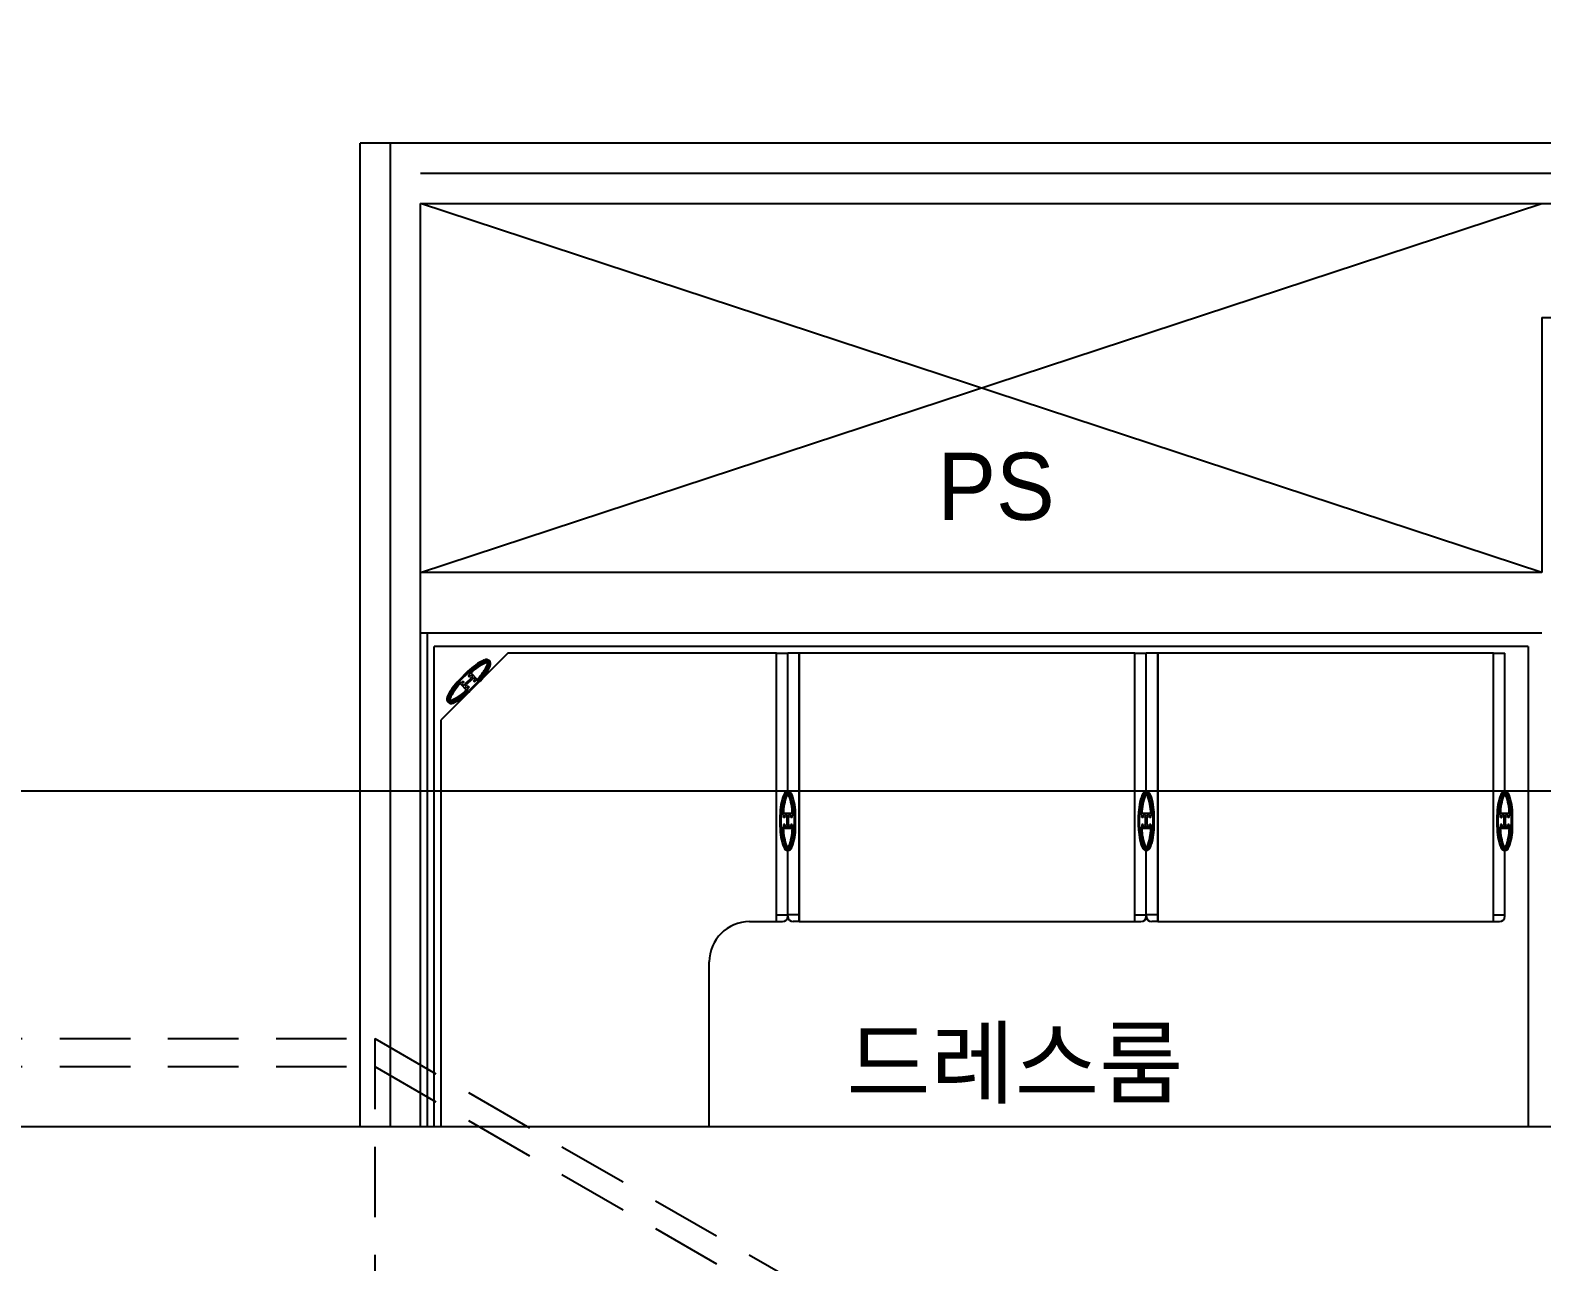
# Model space of a CAD drawing. Header units: millimetres. Extents: x 968909 to 1007504, y 395965 to 423289.
# Drawn here: x 978125 to 980376, y 403742 to 405577 of the extents above; entities that cross this region are included whole.
import ezdxf
from ezdxf.enums import TextEntityAlignment as Align

# ---------------------------------------------------------------- set-up
doc = ezdxf.new("R2010")
doc.units = ezdxf.units.MM
doc.header["$LTSCALE"] = 100
doc.linetypes.add('HID', pattern=[2.3, 1.5, -0.8])
doc.layers.add('l4', color=4, linetype='Continuous')
doc.styles.add('돋음', font='Dotum.ttf')

msp = doc.modelspace()

# ---------------------------------------------------------------- linework, layer by layer
at = {"linetype": 'HID', "ltscale": 0.7}
for p, q in [((976236.9, 404074.4, 54985.4), (978638, 404074.4, 54985.4)), ((978638, 404074.4, 54985.4), (978638, 401982.6, 54985.4)), ((978638, 404074.4, 54985.4), (980525.8, 402984.5, 54985.4)), ((976236.9, 404032.8, 54985.4), (978638, 404032.8, 54985.4)), ((978638, 404032.8, 54985.4), (980525.8, 402942.9, 54985.4))]:
    msp.add_line(p, q, dxfattribs=at)
at = {"elevation": 54985.4}
msp.add_lwpolyline([(968909, 404443.8), (981927.4, 404443.8), (981927.4, 395965.3), (968909, 395965.3)], close=True, dxfattribs=at)
at = {"layer": 'l4'}
for p, q in [((978616.3, 403942.8, 54985.4), (978616.3, 405408.7, 54985.4)), ((982106.3, 405408.7, 54985.4), (978616.3, 405408.7, 54985.4)), ((978661.3, 403942.8, 0), (978661.3, 405408.7, 0)), ((978706.3, 405363.7, 0), (982096.3, 405363.7, 0)), ((980376.3, 404768.7, 0), (978706.3, 405318.7, 0)), ((978706.3, 404768.7, 0), (980376.3, 405318.7, 0)), ((978706.3, 403942.8, 0), (978706.3, 405318.7, 0)), ((978706.3, 405318.7, 0), (982096.3, 405318.7, 0)), ((980376.3, 405148.7, 0), (981636.3, 405148.7, 0)), ((980376.3, 405148.7, 0), (980376.3, 404768.7, 0)), ((980376.3, 404768.7, 0), (978706.3, 404768.7, 0)), ((978706.3, 404678.7, 0), (978706.3, 404768.7, 0)), ((980376.3, 404678.7, 0), (978706.3, 404678.7, 0)), ((978716.3, 403942.8, 0), (978716.3, 404678.7, 0)), ((980356.3, 404658.7, 0), (978726.3, 404658.7, 0)), ((978726.3, 403942.8, 0), (978726.3, 404658.7, 0)), ((980356.3, 404658.7, 0), (980356.3, 403942.8, 0)), ((978836.3, 404648.7, 0), (978736.3, 404548.7, 0)), ((978808.7, 404637.3, 0), (978806.2, 404634.8, 0)), ((979236.3, 404648.7, 0), (978836.3, 404648.7, 0)), ((979236.3, 404648.7, 0), (979253.3, 404648.7, 0)), ((979236.3, 404248.7, 0), (979236.3, 404648.7, 0)), ((979236.3, 404248.7, 0), (979236.3, 404648.7, 0)), ((979253.3, 404440.7, 0), (979253.3, 404648.7, 0)), ((979270.3, 404648.7, 0), (979253.3, 404648.7, 0)), ((979253.3, 404440.7, 0), (979253.3, 404648.7, 0)), ((979770.3, 404648.7, 0), (979270.3, 404648.7, 0)), ((979270.3, 404648.7, 0), (979270.3, 404248.7, 0)), ((979270.3, 404248.7, 0), (979270.3, 404648.7, 0)), ((979770.3, 404248.7, 0), (979770.3, 404648.7, 0)), ((979770.3, 404648.7, 0), (979787.3, 404648.7, 0)), ((979770.3, 404248.7, 0), (979770.3, 404648.7, 0)), ((979787.3, 404440.7, 0), (979787.3, 404648.7, 0)), ((979804.3, 404648.7, 0), (979787.3, 404648.7, 0)), ((979787.3, 404440.7, 0), (979787.3, 404648.7, 0)), ((980304.3, 404648.7, 0), (979804.3, 404648.7, 0)), ((979804.3, 404648.7, 0), (979804.3, 404248.7, 0)), ((979804.3, 404248.7, 0), (979804.3, 404648.7, 0)), ((980304.3, 404248.7, 0), (980304.3, 404648.7, 0)), ((980304.3, 404648.7, 0), (980321.3, 404648.7, 0)), ((980304.3, 404248.7, 0), (980304.3, 404648.7, 0)), ((980321.3, 404440.7, 0), (980321.3, 404648.7, 0)), ((978776.3, 404621.2, 0), (978763.3, 404608.1, 0)), ((978777.4, 404620.1, 0), (978764.3, 404607.1, 0)), ((978781.1, 404611.1, 0), (978773.3, 404603.4, 0)), ((978782.5, 404609.7, 0), (978774.7, 404601.9, 0)), ((978777.2, 404615, 0), (978779.9, 404617.6, 0)), ((978777.2, 404615, 0), (978778.6, 404613.6, 0)), ((978779.9, 404617.6, 0), (978778.8, 404618.7, 0)), ((978778.8, 404618.7, 0), (978779.9, 404617.6, 0)), ((978780.7, 404611.5, 0), (978781.6, 404612.3, 0)), ((978780.7, 404611.5, 0), (978781.6, 404612.3, 0)), ((978780.7, 404611.5, 0), (978781.1, 404611.1, 0)), ((978780.7, 404611.5, 0), (978781.1, 404611.1, 0)), ((978781.1, 404619.3, 0), (978790.7, 404609.7, 0)), ((978781.3, 404616.2, 0), (978783.8, 404613.8, 0)), ((978781.6, 404612.3, 0), (978782, 404612, 0)), ((978781.6, 404612.3, 0), (978781.9, 404612, 0)), ((978782, 404612, 0), (978783.8, 404613.8, 0)), ((978782.9, 404609.4, 0), (978782.5, 404609.7, 0)), ((978782.9, 404609.3, 0), (978782.5, 404609.7, 0)), ((978782.9, 404609.4, 0), (978783.7, 404610.2, 0)), ((978782.9, 404609.3, 0), (978783.7, 404610.2, 0)), ((978783.4, 404610.6, 0), (978785.2, 404612.3, 0)), ((978783.4, 404610.5, 0), (978785.2, 404612.3, 0)), ((978783.7, 404610.2, 0), (978783.4, 404610.6, 0)), ((978783.7, 404610.2, 0), (978783.4, 404610.5, 0)), ((978785.2, 404612.3, 0), (978787.6, 404609.9, 0)), ((978765.2, 404603.4, 0), (978774.8, 404593.8, 0)), ((978766.8, 404604.6, 0), (978765.7, 404605.7, 0)), ((978765.7, 404605.7, 0), (978766.8, 404604.6, 0)), ((978769.5, 404607.2, 0), (978766.8, 404604.6, 0)), ((978768.2, 404603.2, 0), (978770.7, 404600.7, 0)), ((978769.5, 404607.2, 0), (978770.9, 404605.8, 0)), ((978772.5, 404602.5, 0), (978770.7, 404600.7, 0)), ((978773, 404603.7, 0), (978772.1, 404602.8, 0)), ((978773, 404603.7, 0), (978772.1, 404602.9, 0)), ((978772.1, 404602.9, 0), (978772.5, 404602.5, 0)), ((978772.1, 404602.8, 0), (978772.5, 404602.5, 0)), ((978773.9, 404601.1, 0), (978772.1, 404599.3, 0)), ((978773.9, 404601.1, 0), (978772.1, 404599.3, 0)), ((978772.1, 404599.3, 0), (978774.6, 404596.8, 0)), ((978773, 404603.7, 0), (978773.3, 404603.3, 0)), ((978773, 404603.7, 0), (978773.3, 404603.4, 0)), ((978774.2, 404600.7, 0), (978773.9, 404601.1, 0)), ((978774.3, 404600.7, 0), (978773.9, 404601.1, 0)), ((978775.1, 404601.6, 0), (978774.2, 404600.7, 0)), ((978775.1, 404601.6, 0), (978774.3, 404600.7, 0)), ((978775.1, 404601.6, 0), (978774.7, 404601.9, 0)), ((978775.1, 404601.6, 0), (978774.8, 404601.9, 0)), ((978778.6, 404598.1, 0), (978776, 404595.4, 0)), ((978777.1, 404594.3, 0), (978776, 404595.4, 0)), ((978777.2, 404607.2, 0), (978778.6, 404605.8, 0)), ((978777.2, 404599.5, 0), (978778.6, 404598.1, 0)), ((978791.5, 404606, 0), (978778.5, 404592.9, 0)), ((978792.6, 404604.9, 0), (978779.5, 404591.9, 0)), ((978785, 404607.2, 0), (978786.4, 404605.8, 0)), ((978786.4, 404605.8, 0), (978789, 404608.5, 0)), ((978790.1, 404607.4, 0), (978789, 404608.5, 0)), ((978749.6, 404578.2, 0), (978747.2, 404575.8, 0)), ((978736.3, 404548.7, 0), (978736.3, 404548.7, 0)), ((978736.3, 404548.7, 0), (978736.3, 403942.8, 0)), ((979253.3, 404438.7, 0), (979253.3, 404442.2, 0)), ((979787.3, 404438.7, 0), (979787.3, 404442.2, 0)), ((980321.3, 404438.7, 0), (980321.3, 404442.2, 0)), ((979241.8, 404389.4, 0), (979241.8, 404407.9, 0)), ((979243.3, 404389.4, 0), (979243.3, 404407.9, 0)), ((979245.3, 404407.9, 0), (979246.8, 404407.9, 0)), ((979260.1, 404409.9, 0), (979246.5, 404409.9, 0)), ((979246.8, 404404.1, 0), (979246.8, 404407.9, 0)), ((979252.3, 404407.9, 0), (979248.8, 404407.9, 0)), ((979252.3, 404405.4, 0), (979252.3, 404407.9, 0)), ((979252.3, 404405.3, 0), (979252.3, 404407.9, 0)), ((979257.8, 404407.9, 0), (979254.3, 404407.9, 0)), ((979254.3, 404405.4, 0), (979254.3, 404407.9, 0)), ((979259.8, 404404.1, 0), (979259.8, 404407.9, 0)), ((979259.8, 404407.9, 0), (979261.3, 404407.9, 0)), ((979261.3, 404407.9, 0), (979259.8, 404407.9, 0)), ((979263.3, 404389.4, 0), (979263.3, 404407.9, 0)), ((979264.8, 404389.4, 0), (979264.8, 404407.9, 0)), ((979775.8, 404389.4, 0), (979775.8, 404407.9, 0)), ((979777.3, 404389.4, 0), (979777.3, 404407.9, 0)), ((979779.3, 404407.9, 0), (979780.8, 404407.9, 0)), ((979794.1, 404409.9, 0), (979780.5, 404409.9, 0)), ((979780.8, 404404.1, 0), (979780.8, 404407.9, 0)), ((979786.3, 404407.9, 0), (979782.8, 404407.9, 0)), ((979786.3, 404405.4, 0), (979786.3, 404407.9, 0)), ((979786.3, 404405.3, 0), (979786.3, 404407.9, 0)), ((979791.8, 404407.9, 0), (979788.3, 404407.9, 0)), ((979788.3, 404405.4, 0), (979788.3, 404407.9, 0)), ((979793.8, 404404.1, 0), (979793.8, 404407.9, 0)), ((979793.8, 404407.9, 0), (979795.3, 404407.9, 0)), ((979795.3, 404407.9, 0), (979793.8, 404407.9, 0)), ((979797.3, 404389.4, 0), (979797.3, 404407.9, 0)), ((979798.8, 404389.4, 0), (979798.8, 404407.9, 0)), ((980309.8, 404389.4, 0), (980309.8, 404407.9, 0)), ((980311.3, 404389.4, 0), (980311.3, 404407.9, 0)), ((980313.3, 404407.9, 0), (980314.8, 404407.9, 0)), ((980328.1, 404409.9, 0), (980314.5, 404409.9, 0)), ((980314.8, 404404.1, 0), (980314.8, 404407.9, 0)), ((980320.3, 404407.9, 0), (980316.8, 404407.9, 0)), ((980320.3, 404405.4, 0), (980320.3, 404407.9, 0)), ((980320.3, 404405.3, 0), (980320.3, 404407.9, 0)), ((980325.8, 404407.9, 0), (980322.3, 404407.9, 0)), ((980322.3, 404405.4, 0), (980322.3, 404407.9, 0)), ((980327.8, 404404.1, 0), (980327.8, 404407.9, 0)), ((980327.8, 404407.9, 0), (980329.3, 404407.9, 0)), ((980329.3, 404407.9, 0), (980327.8, 404407.9, 0)), ((980331.3, 404389.4, 0), (980331.3, 404407.9, 0)), ((980332.8, 404389.4, 0), (980332.8, 404407.9, 0)), ((979245.3, 404389.4, 0), (979246.8, 404389.4, 0)), ((979260.1, 404387.4, 0), (979246.5, 404387.4, 0)), ((979248.8, 404404.1, 0), (979246.8, 404404.1, 0)), ((979248.8, 404393.2, 0), (979246.8, 404393.2, 0)), ((979246.8, 404393.2, 0), (979246.8, 404389.4, 0)), ((979252.3, 404389.4, 0), (979248.8, 404389.4, 0)), ((979251.8, 404405.4, 0), (979252.3, 404405.4, 0)), ((979251.8, 404404.2, 0), (979251.8, 404405.4, 0)), ((979251.8, 404405.3, 0), (979252.3, 404405.3, 0)), ((979251.8, 404404.1, 0), (979251.8, 404405.3, 0)), ((979251.8, 404404.2, 0), (979252.3, 404404.2, 0)), ((979251.8, 404404.1, 0), (979252.3, 404404.1, 0)), ((979251.8, 404393.2, 0), (979252.3, 404393.2, 0)), ((979251.8, 404393.2, 0), (979251.8, 404392, 0)), ((979251.8, 404393.2, 0), (979252.3, 404393.2, 0)), ((979251.8, 404393.2, 0), (979251.8, 404392, 0)), ((979251.8, 404392, 0), (979252.3, 404392, 0)), ((979251.8, 404392, 0), (979252.3, 404392, 0)), ((979252.3, 404393.2, 0), (979252.3, 404404.2, 0)), ((979254.3, 404398.6, 0), (979252.3, 404398.6, 0)), ((979252.3, 404392, 0), (979252.3, 404389.4, 0)), ((979252.3, 404392, 0), (979252.3, 404389.4, 0)), ((979254.8, 404405.4, 0), (979254.3, 404405.4, 0)), ((979254.8, 404405.3, 0), (979254.3, 404405.3, 0)), ((979254.8, 404404.2, 0), (979254.3, 404404.2, 0)), ((979254.8, 404404.1, 0), (979254.3, 404404.1, 0)), ((979254.3, 404393.2, 0), (979254.3, 404404.1, 0)), ((979254.8, 404393.2, 0), (979254.3, 404393.2, 0)), ((979254.8, 404393.2, 0), (979254.3, 404393.2, 0)), ((979254.8, 404392, 0), (979254.3, 404392, 0)), ((979254.3, 404392, 0), (979254.3, 404389.4, 0)), ((979254.8, 404392, 0), (979254.3, 404392, 0)), ((979257.8, 404389.4, 0), (979254.3, 404389.4, 0)), ((979254.8, 404404.2, 0), (979254.8, 404405.4, 0)), ((979254.8, 404404.1, 0), (979254.8, 404405.3, 0)), ((979254.8, 404393.2, 0), (979254.8, 404392, 0)), ((979254.8, 404393.2, 0), (979254.8, 404392, 0)), ((979259.8, 404404.1, 0), (979257.8, 404404.1, 0)), ((979259.8, 404393.2, 0), (979257.8, 404393.2, 0)), ((979259.8, 404393.2, 0), (979259.8, 404389.4, 0)), ((979259.8, 404389.4, 0), (979261.3, 404389.4, 0)), ((979261.3, 404389.4, 0), (979259.8, 404389.4, 0)), ((979779.3, 404389.4, 0), (979780.8, 404389.4, 0)), ((979794.1, 404387.4, 0), (979780.5, 404387.4, 0)), ((979782.8, 404404.1, 0), (979780.8, 404404.1, 0)), ((979782.8, 404393.2, 0), (979780.8, 404393.2, 0)), ((979780.8, 404393.2, 0), (979780.8, 404389.4, 0)), ((979786.3, 404389.4, 0), (979782.8, 404389.4, 0)), ((979785.8, 404405.4, 0), (979786.3, 404405.4, 0)), ((979785.8, 404404.2, 0), (979785.8, 404405.4, 0)), ((979785.8, 404405.3, 0), (979786.3, 404405.3, 0)), ((979785.8, 404404.1, 0), (979785.8, 404405.3, 0)), ((979785.8, 404404.2, 0), (979786.3, 404404.2, 0)), ((979785.8, 404404.1, 0), (979786.3, 404404.1, 0)), ((979785.8, 404393.2, 0), (979786.3, 404393.2, 0)), ((979785.8, 404393.2, 0), (979785.8, 404392, 0)), ((979785.8, 404393.2, 0), (979786.3, 404393.2, 0)), ((979785.8, 404393.2, 0), (979785.8, 404392, 0)), ((979785.8, 404392, 0), (979786.3, 404392, 0)), ((979785.8, 404392, 0), (979786.3, 404392, 0)), ((979786.3, 404393.2, 0), (979786.3, 404404.2, 0)), ((979788.3, 404398.6, 0), (979786.3, 404398.6, 0)), ((979786.3, 404392, 0), (979786.3, 404389.4, 0)), ((979786.3, 404392, 0), (979786.3, 404389.4, 0)), ((979788.8, 404405.4, 0), (979788.3, 404405.4, 0)), ((979788.8, 404405.3, 0), (979788.3, 404405.3, 0)), ((979788.8, 404404.2, 0), (979788.3, 404404.2, 0)), ((979788.8, 404404.1, 0), (979788.3, 404404.1, 0)), ((979788.3, 404393.2, 0), (979788.3, 404404.1, 0)), ((979788.8, 404393.2, 0), (979788.3, 404393.2, 0)), ((979788.8, 404393.2, 0), (979788.3, 404393.2, 0)), ((979788.8, 404392, 0), (979788.3, 404392, 0)), ((979788.3, 404392, 0), (979788.3, 404389.4, 0)), ((979788.8, 404392, 0), (979788.3, 404392, 0)), ((979791.8, 404389.4, 0), (979788.3, 404389.4, 0)), ((979788.8, 404404.2, 0), (979788.8, 404405.4, 0)), ((979788.8, 404404.1, 0), (979788.8, 404405.3, 0)), ((979788.8, 404393.2, 0), (979788.8, 404392, 0)), ((979788.8, 404393.2, 0), (979788.8, 404392, 0)), ((979793.8, 404404.1, 0), (979791.8, 404404.1, 0)), ((979793.8, 404393.2, 0), (979791.8, 404393.2, 0)), ((979793.8, 404393.2, 0), (979793.8, 404389.4, 0)), ((979793.8, 404389.4, 0), (979795.3, 404389.4, 0)), ((979795.3, 404389.4, 0), (979793.8, 404389.4, 0)), ((980313.3, 404389.4, 0), (980314.8, 404389.4, 0)), ((980328.1, 404387.4, 0), (980314.5, 404387.4, 0)), ((980316.8, 404404.1, 0), (980314.8, 404404.1, 0)), ((980316.8, 404393.2, 0), (980314.8, 404393.2, 0)), ((980314.8, 404393.2, 0), (980314.8, 404389.4, 0)), ((980320.3, 404389.4, 0), (980316.8, 404389.4, 0)), ((980319.8, 404405.4, 0), (980320.3, 404405.4, 0)), ((980319.8, 404404.2, 0), (980319.8, 404405.4, 0)), ((980319.8, 404405.3, 0), (980320.3, 404405.3, 0)), ((980319.8, 404404.1, 0), (980319.8, 404405.3, 0)), ((980319.8, 404404.2, 0), (980320.3, 404404.2, 0)), ((980319.8, 404404.1, 0), (980320.3, 404404.1, 0)), ((980319.8, 404393.2, 0), (980320.3, 404393.2, 0)), ((980319.8, 404393.2, 0), (980319.8, 404392, 0)), ((980319.8, 404393.2, 0), (980320.3, 404393.2, 0)), ((980319.8, 404393.2, 0), (980319.8, 404392, 0)), ((980319.8, 404392, 0), (980320.3, 404392, 0)), ((980319.8, 404392, 0), (980320.3, 404392, 0)), ((980320.3, 404393.2, 0), (980320.3, 404404.2, 0)), ((980322.3, 404398.6, 0), (980320.3, 404398.6, 0)), ((980320.3, 404392, 0), (980320.3, 404389.4, 0)), ((980320.3, 404392, 0), (980320.3, 404389.4, 0)), ((980322.8, 404405.4, 0), (980322.3, 404405.4, 0)), ((980322.8, 404405.3, 0), (980322.3, 404405.3, 0)), ((980322.8, 404404.2, 0), (980322.3, 404404.2, 0)), ((980322.8, 404404.1, 0), (980322.3, 404404.1, 0)), ((980322.3, 404393.2, 0), (980322.3, 404404.1, 0)), ((980322.8, 404393.2, 0), (980322.3, 404393.2, 0)), ((980322.8, 404393.2, 0), (980322.3, 404393.2, 0)), ((980322.8, 404392, 0), (980322.3, 404392, 0)), ((980322.3, 404392, 0), (980322.3, 404389.4, 0)), ((980322.8, 404392, 0), (980322.3, 404392, 0)), ((980325.8, 404389.4, 0), (980322.3, 404389.4, 0)), ((980322.8, 404404.2, 0), (980322.8, 404405.4, 0)), ((980322.8, 404404.1, 0), (980322.8, 404405.3, 0)), ((980322.8, 404393.2, 0), (980322.8, 404392, 0)), ((980322.8, 404393.2, 0), (980322.8, 404392, 0)), ((980327.8, 404404.1, 0), (980325.8, 404404.1, 0)), ((980327.8, 404393.2, 0), (980325.8, 404393.2, 0)), ((980327.8, 404393.2, 0), (980327.8, 404389.4, 0)), ((980327.8, 404389.4, 0), (980329.3, 404389.4, 0)), ((980329.3, 404389.4, 0), (980327.8, 404389.4, 0)), ((979253.3, 404355.1, 0), (979253.3, 404358.7, 0)), ((979253.3, 404256.7, 0), (979253.3, 404356.6, 0)), ((979253.3, 404256.7, 0), (979253.3, 404356.6, 0)), ((979787.3, 404355.1, 0), (979787.3, 404358.7, 0)), ((979787.3, 404256.7, 0), (979787.3, 404356.6, 0)), ((979787.3, 404256.7, 0), (979787.3, 404356.6, 0)), ((980321.3, 404355.1, 0), (980321.3, 404358.7, 0)), ((980321.3, 404256.7, 0), (980321.3, 404356.6, 0)), ((979196.3, 404248.7, 0), (979236.3, 404248.7, 0)), ((979236.3, 404258.7, 0), (979253.3, 404258.7, 0)), ((979236.3, 404248.7, 0), (979245.3, 404248.7, 0)), ((979270.3, 404258.7, 0), (979253.3, 404258.7, 0)), ((979270.3, 404248.7, 0), (979261.3, 404248.7, 0)), ((979270.3, 404248.7, 0), (979770.3, 404248.7, 0)), ((979770.3, 404258.7, 0), (979787.3, 404258.7, 0)), ((979770.3, 404248.7, 0), (979779.3, 404248.7, 0)), ((979804.3, 404258.7, 0), (979787.3, 404258.7, 0)), ((979804.3, 404248.7, 0), (979795.3, 404248.7, 0)), ((979804.3, 404248.7, 0), (980304.3, 404248.7, 0)), ((980304.3, 404258.7, 0), (980321.3, 404258.7, 0)), ((980304.3, 404248.7, 0), (980313.3, 404248.7, 0)), ((979136.3, 403942.8, 0), (979136.3, 404188.7, 0))]:
    msp.add_line(p, q, dxfattribs=at)
at = {"layer": 'l4', "extrusion": (3e-16, 3e-16, -1)}
for p, q in [((978778.6, 404613.6, 0), (978781.3, 404616.2, 0)), ((978778.6, 404613.6, 0), (978781.3, 404616.2, 0)), ((978785, 404607.2, 0), (978787.6, 404609.9, 0)), ((978785, 404607.2, 0), (978787.6, 404609.9, 0)), ((978785.1, 404607.1, 0), (978785, 404607.2, 0))]:
    msp.add_line(p, q, dxfattribs=at)
at = {"layer": 'l4', "extrusion": (-3e-16, -3e-16, -1)}
for p, q in [((978770.9, 404605.8, 0), (978768.2, 404603.2, 0)), ((978770.9, 404605.8, 0), (978768.2, 404603.2, 0)), ((978777.2, 404599.5, 0), (978774.6, 404596.8, 0)), ((978777.2, 404599.5, 0), (978774.6, 404596.8, 0)), ((978777.4, 404599.3, 0), (978777.2, 404599.5, 0))]:
    msp.add_line(p, q, dxfattribs=at)
at = {"layer": 'l4', "extrusion": (0, 4e-16, -1)}
for p, q in [((979248.8, 404404.2, 0), (979248.8, 404407.9, 0)), ((979248.8, 404404.1, 0), (979248.8, 404407.9, 0)), ((979257.8, 404404.2, 0), (979257.8, 404407.9, 0)), ((979257.8, 404404.1, 0), (979257.8, 404407.9, 0)), ((979782.8, 404404.2, 0), (979782.8, 404407.9, 0)), ((979782.8, 404404.1, 0), (979782.8, 404407.9, 0)), ((979791.8, 404404.2, 0), (979791.8, 404407.9, 0)), ((979791.8, 404404.1, 0), (979791.8, 404407.9, 0)), ((980316.8, 404404.2, 0), (980316.8, 404407.9, 0)), ((980316.8, 404404.1, 0), (980316.8, 404407.9, 0)), ((980325.8, 404404.2, 0), (980325.8, 404407.9, 0)), ((980325.8, 404404.1, 0), (980325.8, 404407.9, 0)), ((979248.6, 404404.1, 0), (979248.8, 404404.1, 0)), ((979782.6, 404404.1, 0), (979782.8, 404404.1, 0)), ((980316.6, 404404.1, 0), (980316.8, 404404.1, 0))]:
    msp.add_line(p, q, dxfattribs=at)
at = {"layer": 'l4', "extrusion": (0, -4e-16, -1)}
for p, q in [((979248.6, 404393.2, 0), (979248.8, 404393.2, 0)), ((979248.8, 404393.2, 0), (979248.8, 404389.4, 0)), ((979248.8, 404393.2, 0), (979248.8, 404389.4, 0)), ((979257.8, 404393.2, 0), (979257.8, 404389.4, 0)), ((979257.8, 404393.2, 0), (979257.8, 404389.4, 0)), ((979782.6, 404393.2, 0), (979782.8, 404393.2, 0)), ((979782.8, 404393.2, 0), (979782.8, 404389.4, 0)), ((979782.8, 404393.2, 0), (979782.8, 404389.4, 0)), ((979791.8, 404393.2, 0), (979791.8, 404389.4, 0)), ((979791.8, 404393.2, 0), (979791.8, 404389.4, 0)), ((980316.6, 404393.2, 0), (980316.8, 404393.2, 0)), ((980316.8, 404393.2, 0), (980316.8, 404389.4, 0)), ((980316.8, 404393.2, 0), (980316.8, 404389.4, 0)), ((980325.8, 404393.2, 0), (980325.8, 404389.4, 0)), ((980325.8, 404393.2, 0), (980325.8, 404389.4, 0))]:
    msp.add_line(p, q, dxfattribs=at)
at = {"layer": 'l4', "elevation": 54985.4}
msp.add_lwpolyline([(972899.6, 420465.4), (1001940.9, 420465.4), (1001940.9, 403942.8), (972899.6, 403942.8)], close=True, dxfattribs=at)
at = {"layer": 'l4'}
for centre, radius, start, end in [((978834.3, 404564.5, 0), 81.1, 114.0763, 135.6375), ((978834.3, 404564.5, 0), 79.6, 113.7109, 135.6436), ((978834.5, 404564.1, 0), 78, 113.7807, 135.5774), ((978834.5, 404564.1, 0), 76.8, 113.8095, 134.0792), ((978735.5, 404663.1, 0), 78, 314.3805, 336.1801), ((978735.6, 404663.1, 0), 76.8, 315.875, 336.1478), ((978735.5, 404663.1, 0), 76.8, 315.875, 336.1478), ((978804.1, 404632.7, 0), 6.5, 44.9062, 116.3201), ((978804.1, 404632.7, 0), 5, 44.8723, 111.172), ((978804.1, 404632.7, 0), 3, 339.7251, 110.2749), ((978804.1, 404632.7, 0), 1.8, 340.7463, 109.2537), ((978804.1, 404632.7, 0), 5, 338.828, 45.1277), ((978804.1, 404632.7, 0), 6.5, 333.6799, 45.0938), ((978735.9, 404662.9, 0), 79.6, 314.3154, 336.2508), ((978735.9, 404662.9, 0), 81.1, 314.3216, 335.8855), ((978819.9, 404550.1, 0), 81.1, 134.342, 155.9046), ((978819.9, 404550.1, 0), 79.6, 134.3359, 156.2699), ((978820.3, 404549.9, 0), 78, 134.4016, 156.1997), ((978820.3, 404549.9, 0), 76.8, 135.8979, 156.1692), ((978721.3, 404648.9, 0), 76.8, 293.8308, 314.1021), ((978721.3, 404648.9, 0), 76.8, 293.8308, 314.1021), ((978721.3, 404648.9, 0), 78, 293.8003, 315.5984), ((978721.5, 404648.5, 0), 79.6, 293.7301, 315.6641), ((978721.5, 404648.5, 0), 81.1, 294.0954, 315.658), ((978751.7, 404580.4, 0), 6.5, 153.6799, 225.0938), ((978751.7, 404580.4, 0), 5, 158.828, 225.1277), ((978751.8, 404580.3, 0), 6.5, 224.9062, 296.3201), ((978751.8, 404580.3, 0), 5, 224.8723, 291.172), ((978751.8, 404580.4, 0), 3, 159.7251, 290.2749), ((978751.8, 404580.4, 0), 1.8, 160.7463, 289.2537), ((979322.9, 404408.8, 0), 81.1, 159.0954, 180.658), ((979322.9, 404408.8, 0), 79.6, 158.7301, 180.6641), ((979323.3, 404408.7, 0), 78, 158.8003, 180.5984), ((979323.3, 404408.7, 0), 76.8, 158.8308, 179.1021), ((979323.3, 404408.7, 0), 76.8, 158.8308, 179.1021), ((979253.3, 404435.7, 0), 6.5, 89.9062, 161.3201), ((979253.3, 404435.7, 0), 5, 89.8723, 156.172), ((979253.3, 404435.7, 0), 3, 24.7251, 155.2749), ((979253.3, 404435.6, 0), 1.8, 25.7463, 154.2537), ((979253.4, 404435.7, 0), 6.5, 18.6799, 90.0938), ((979253.4, 404435.7, 0), 5, 23.828, 90.1277), ((979183.3, 404408.7, 0), 76.8, 0.8979, 21.1692), ((979183.3, 404408.7, 0), 78, 359.4016, 21.1997), ((979183.8, 404408.8, 0), 79.6, 359.3359, 21.2699), ((979183.8, 404408.8, 0), 81.1, 359.342, 20.9046), ((979856.9, 404408.8, 0), 81.1, 159.0954, 180.658), ((979856.9, 404408.8, 0), 79.6, 158.7301, 180.6641), ((979857.3, 404408.7, 0), 78, 158.8003, 180.5984), ((979857.3, 404408.7, 0), 76.8, 158.8308, 179.1021), ((979857.3, 404408.7, 0), 76.8, 158.8308, 179.1021), ((979787.3, 404435.7, 0), 6.5, 89.9062, 161.3201), ((979787.3, 404435.7, 0), 5, 89.8723, 156.172), ((979787.3, 404435.7, 0), 3, 24.7251, 155.2749), ((979787.3, 404435.6, 0), 1.8, 25.7463, 154.2537), ((979787.4, 404435.7, 0), 6.5, 18.6799, 90.0938), ((979787.4, 404435.7, 0), 5, 23.828, 90.1277), ((979717.3, 404408.7, 0), 76.8, 0.8979, 21.1692), ((979717.3, 404408.7, 0), 78, 359.4016, 21.1997), ((979717.8, 404408.8, 0), 79.6, 359.3359, 21.2699), ((979717.8, 404408.8, 0), 81.1, 359.342, 20.9046), ((980390.9, 404408.8, 0), 81.1, 159.0954, 180.658), ((980390.9, 404408.8, 0), 79.6, 158.7301, 180.6641), ((980391.3, 404408.7, 0), 78, 158.8003, 180.5984), ((980391.3, 404408.7, 0), 76.8, 158.8308, 179.1021), ((980391.3, 404408.7, 0), 76.8, 158.8308, 179.1021), ((980321.3, 404435.7, 0), 6.5, 89.9062, 161.3201), ((980321.3, 404435.7, 0), 5, 89.8723, 156.172), ((980321.3, 404435.7, 0), 3, 24.7251, 155.2749), ((980321.3, 404435.6, 0), 1.8, 25.7463, 154.2537), ((980321.4, 404435.7, 0), 6.5, 18.6799, 90.0938), ((980321.4, 404435.7, 0), 5, 23.828, 90.1277), ((980251.3, 404408.7, 0), 76.8, 0.8979, 21.1692), ((980251.3, 404408.7, 0), 78, 359.4016, 21.1997), ((980251.8, 404408.8, 0), 79.6, 359.3359, 21.2699), ((980251.8, 404408.8, 0), 81.1, 359.342, 20.9046), ((979322.9, 404388.5, 0), 81.1, 179.3216, 200.8855), ((979322.9, 404388.5, 0), 79.6, 179.3154, 201.2508), ((979323.3, 404388.6, 0), 78, 179.3805, 201.1801), ((979323.3, 404388.6, 0), 76.8, 180.875, 201.1478), ((979323.3, 404388.6, 0), 76.8, 180.875, 201.1478), ((979183.3, 404388.7, 0), 76.8, 338.8095, 359.0792), ((979183.3, 404388.6, 0), 78, 338.7807, 0.5774), ((979183.7, 404388.5, 0), 79.6, 338.7109, 0.6436), ((979183.7, 404388.5, 0), 81.1, 339.0763, 0.6375), ((979856.9, 404388.5, 0), 81.1, 179.3216, 200.8855), ((979856.9, 404388.5, 0), 79.6, 179.3154, 201.2508), ((979857.3, 404388.6, 0), 78, 179.3805, 201.1801), ((979857.3, 404388.6, 0), 76.8, 180.875, 201.1478), ((979857.3, 404388.6, 0), 76.8, 180.875, 201.1478), ((979717.3, 404388.7, 0), 76.8, 338.8095, 359.0792), ((979717.3, 404388.6, 0), 78, 338.7807, 0.5774), ((979717.7, 404388.5, 0), 79.6, 338.7109, 0.6436), ((979717.7, 404388.5, 0), 81.1, 339.0763, 0.6375), ((980390.9, 404388.5, 0), 81.1, 179.3216, 200.8855), ((980390.9, 404388.5, 0), 79.6, 179.3154, 201.2508), ((980391.3, 404388.6, 0), 78, 179.3805, 201.1801), ((980391.3, 404388.6, 0), 76.8, 180.875, 201.1478), ((980391.3, 404388.6, 0), 76.8, 180.875, 201.1478), ((980251.3, 404388.7, 0), 76.8, 338.8095, 359.0792), ((980251.3, 404388.6, 0), 78, 338.7807, 0.5774), ((980251.7, 404388.5, 0), 79.6, 338.7109, 0.6436), ((980251.7, 404388.5, 0), 81.1, 339.0763, 0.6375), ((979253.3, 404361.6, 0), 6.5, 198.6799, 270.0938), ((979253.3, 404361.6, 0), 5, 203.828, 270.1277), ((979253.3, 404361.7, 0), 3, 204.7251, 335.2749), ((979253.3, 404361.7, 0), 1.8, 205.7463, 334.2537), ((979253.3, 404361.6, 0), 6.5, 269.9062, 341.3201), ((979253.3, 404361.6, 0), 5, 269.8723, 336.172), ((979787.3, 404361.6, 0), 6.5, 198.6799, 270.0938), ((979787.3, 404361.6, 0), 5, 203.828, 270.1277), ((979787.3, 404361.7, 0), 3, 204.7251, 335.2749), ((979787.3, 404361.7, 0), 1.8, 205.7463, 334.2537), ((979787.3, 404361.6, 0), 6.5, 269.9062, 341.3201), ((979787.3, 404361.6, 0), 5, 269.8723, 336.172), ((980321.3, 404361.6, 0), 6.5, 198.6799, 270.0938), ((980321.3, 404361.6, 0), 5, 203.828, 270.1277), ((980321.3, 404361.7, 0), 3, 204.7251, 335.2749), ((980321.3, 404361.7, 0), 1.8, 205.7463, 334.2537), ((980321.3, 404361.6, 0), 6.5, 269.9062, 341.3201), ((980321.3, 404361.6, 0), 5, 269.8723, 336.172), ((979196.3, 404188.7, 0), 60, 89.9999, 179.9994), ((979245.3, 404256.7, 0), 8, 270, 0), ((979261.3, 404256.7, 0), 8, 180, 270), ((979779.3, 404256.7, 0), 8, 270, 0), ((979795.3, 404256.7, 0), 8, 180, 270), ((980313.3, 404256.7, 0), 8, 270, 0)]:
    msp.add_arc(centre, radius, start, end, dxfattribs=at)

# ---------------------------------------------------------------- texts
at = {"layer": 'l4', "style": '돋음'}
for s, p in [('PS', (979563.4, 404897.3, 0)), ('드레스룸', (979591.5, 404038.3, 0))]:
    msp.add_text(s, height=100, dxfattribs=at).set_placement(p, align=Align.MIDDLE_CENTER)

doc.saveas('drawing.dxf')
